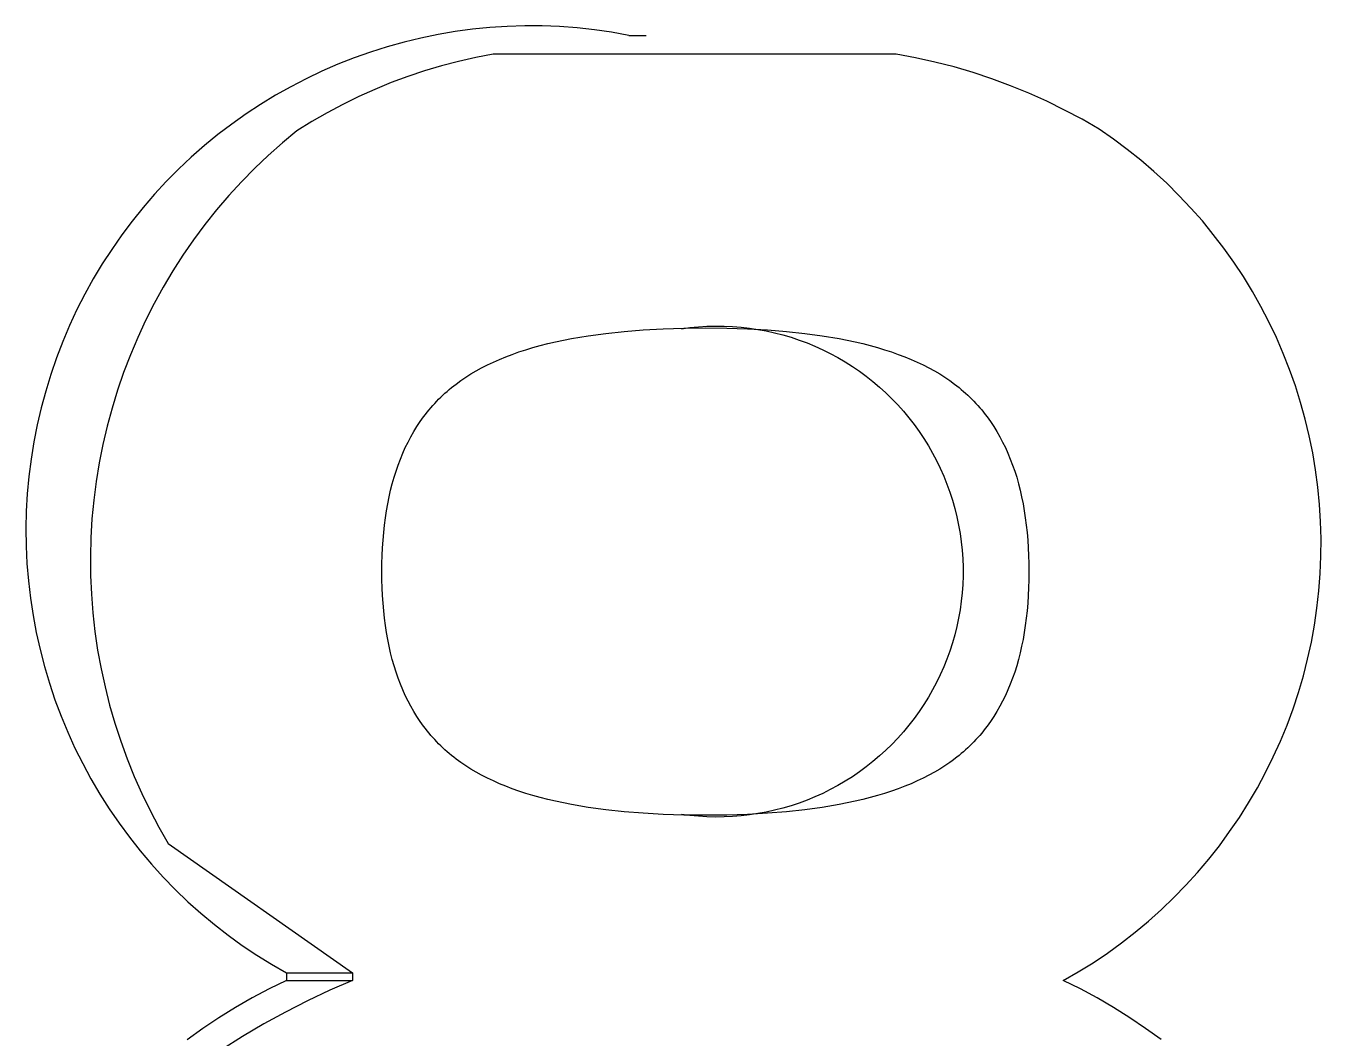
# Model space of a CAD drawing. Header units: millimetres. Extents: x -962 to 3068, y -237 to 2578.
# Drawn here: x 398.714 to 399.895, y 1936.977 to 1937.9 of the extents above; entities that cross this region are included whole.
import ezdxf

# ---------------------------------------------------------------- set-up
doc = ezdxf.new("R2010")
doc.units = ezdxf.units.MM
doc.header["$MEASUREMENT"] = 0
doc.layers.add('Utwórz2D linie widoczne', color=7, linetype='Continuous', true_color=0x000000)

msp = doc.modelspace()

# ---------------------------------------------------------------- linework, layer by layer
at = {"layer": 'Utwórz2D linie widoczne'}
for p, q in [((399.1375, 1937.8986), (399.1216, 1937.897)), ((399.1533, 1937.8996), (399.1375, 1937.8986)), ((399.1692, 1937.9001), (399.1533, 1937.8996)), ((399.1851, 1937.9), (399.1692, 1937.9001)), ((399.201, 1937.8994), (399.1851, 1937.9)), ((399.2169, 1937.8982), (399.201, 1937.8994)), ((399.2327, 1937.8965), (399.2169, 1937.8982)), ((399.0746, 1937.889), (399.0592, 1937.8853)), ((399.0902, 1937.8922), (399.0746, 1937.889)), ((399.1059, 1937.8949), (399.0902, 1937.8922)), ((399.1216, 1937.897), (399.1059, 1937.8949)), ((399.2484, 1937.8942), (399.2327, 1937.8965)), ((399.2641, 1937.8914), (399.2484, 1937.8942)), ((399.2641, 1937.8914), (399.28, 1937.8914)), ((399.0287, 1937.8762), (399.0137, 1937.8709)), ((399.0438, 1937.881), (399.0287, 1937.8762)), ((399.0592, 1937.8853), (399.0438, 1937.881)), ((399.1403, 1937.8743), (399.1245, 1937.8713)), ((399.5079, 1937.8743), (399.1403, 1937.8743)), ((399.5256, 1937.871), (399.5079, 1937.8743)), ((398.9989, 1937.8651), (398.9843, 1937.8588)), ((399.0137, 1937.8709), (398.9989, 1937.8651)), ((399.0932, 1937.8636), (399.0777, 1937.859)), ((399.1088, 1937.8677), (399.0932, 1937.8636)), ((399.1245, 1937.8713), (399.1088, 1937.8677)), ((399.5432, 1937.8671), (399.5256, 1937.871)), ((399.5607, 1937.8626), (399.5432, 1937.8671)), ((399.578, 1937.8575), (399.5607, 1937.8626)), ((398.9699, 1937.8519), (398.9558, 1937.8446)), ((398.9843, 1937.8588), (398.9699, 1937.8519)), ((399.0625, 1937.8539), (399.0474, 1937.8483)), ((399.0777, 1937.859), (399.0625, 1937.8539)), ((399.5951, 1937.8518), (399.578, 1937.8575)), ((399.612, 1937.8455), (399.5951, 1937.8518)), ((398.9558, 1937.8446), (398.942, 1937.8368)), ((399.0325, 1937.8422), (399.0178, 1937.8356)), ((399.0474, 1937.8483), (399.0325, 1937.8422)), ((399.6287, 1937.8387), (399.612, 1937.8455)), ((398.9284, 1937.8285), (398.9151, 1937.8198)), ((398.942, 1937.8368), (398.9284, 1937.8285)), ((399.0033, 1937.8285), (398.9891, 1937.8209)), ((399.0178, 1937.8356), (399.0033, 1937.8285)), ((399.6452, 1937.8313), (399.6287, 1937.8387)), ((399.6613, 1937.8233), (399.6452, 1937.8313)), ((398.9151, 1937.8198), (398.9021, 1937.8106)), ((398.9891, 1937.8209), (398.9751, 1937.8129)), ((399.6773, 1937.8149), (399.6613, 1937.8233)), ((398.9021, 1937.8106), (398.8895, 1937.801)), ((398.9614, 1937.8044), (398.9482, 1937.7934)), ((398.9751, 1937.8129), (398.9614, 1937.8044)), ((399.6929, 1937.8058), (399.6773, 1937.8149)), ((399.7059, 1937.7969), (399.6929, 1937.8058)), ((398.8895, 1937.801), (398.8772, 1937.7909)), ((398.9482, 1937.7934), (398.9354, 1937.782)), ((399.7185, 1937.7874), (399.7059, 1937.7969)), ((398.8652, 1937.7804), (398.8536, 1937.7695)), ((398.8772, 1937.7909), (398.8652, 1937.7804)), ((398.9354, 1937.782), (398.923, 1937.7702)), ((399.7309, 1937.7776), (399.7185, 1937.7874)), ((398.8536, 1937.7695), (398.8424, 1937.7582)), ((398.923, 1937.7702), (398.911, 1937.758)), ((399.7428, 1937.7673), (399.7309, 1937.7776)), ((398.8424, 1937.7582), (398.8316, 1937.7465)), ((398.911, 1937.758), (398.8994, 1937.7453)), ((399.7545, 1937.7566), (399.7428, 1937.7673)), ((399.7657, 1937.7455), (399.7545, 1937.7566)), ((398.8316, 1937.7465), (398.8212, 1937.7345)), ((398.8994, 1937.7453), (398.8883, 1937.7323)), ((399.7765, 1937.734), (399.7657, 1937.7455)), ((398.8212, 1937.7345), (398.8113, 1937.7221)), ((399.787, 1937.7222), (399.7765, 1937.734)), ((398.8113, 1937.7221), (398.8017, 1937.7094)), ((398.8883, 1937.7323), (398.8776, 1937.7189)), ((399.797, 1937.7099), (399.787, 1937.7222)), ((398.8017, 1937.7094), (398.7926, 1937.6963)), ((398.8776, 1937.7189), (398.8673, 1937.7051)), ((399.8066, 1937.6974), (399.797, 1937.7099)), ((398.8673, 1937.7051), (398.8576, 1937.691)), ((399.8157, 1937.6845), (399.8066, 1937.6974)), ((398.7926, 1937.6963), (398.784, 1937.683)), ((398.8576, 1937.691), (398.8483, 1937.6766)), ((398.784, 1937.683), (398.7758, 1937.6693)), ((398.8483, 1937.6766), (398.8395, 1937.6618)), ((399.8244, 1937.6714), (399.8157, 1937.6845)), ((398.7758, 1937.6693), (398.7681, 1937.6554)), ((398.8395, 1937.6618), (398.8313, 1937.6468)), ((399.8327, 1937.6579), (399.8244, 1937.6714)), ((398.7681, 1937.6554), (398.7609, 1937.6413)), ((399.8404, 1937.6441), (399.8327, 1937.6579)), ((398.7609, 1937.6413), (398.7542, 1937.6268)), ((398.8313, 1937.6468), (398.8235, 1937.6315)), ((399.8477, 1937.6301), (399.8404, 1937.6441)), ((398.7542, 1937.6268), (398.748, 1937.6122)), ((398.8235, 1937.6315), (398.8163, 1937.616)), ((399.3353, 1937.6261), (399.3431, 1937.6263)), ((399.3431, 1937.6263), (399.3509, 1937.6263)), ((399.8545, 1937.6159), (399.8477, 1937.6301)), ((398.8163, 1937.616), (398.8096, 1937.6002)), ((399.2044, 1937.6135), (399.2117, 1937.6149)), ((399.2117, 1937.6149), (399.227, 1937.6175)), ((399.227, 1937.6175), (399.243, 1937.6197)), ((399.243, 1937.6197), (399.2597, 1937.6215)), ((399.2597, 1937.6215), (399.2772, 1937.6229)), ((399.2772, 1937.6229), (399.2953, 1937.6239)), ((399.2953, 1937.6239), (399.3142, 1937.6245)), ((399.3121, 1937.6239), (399.3198, 1937.6249)), ((399.3142, 1937.6245), (399.3338, 1937.6247)), ((399.3198, 1937.6249), (399.3276, 1937.6257)), ((399.3276, 1937.6257), (399.3353, 1937.6261)), ((399.3338, 1937.6247), (399.3534, 1937.6245)), ((399.3509, 1937.6263), (399.3586, 1937.6259)), ((399.3534, 1937.6245), (399.3722, 1937.6239)), ((399.3586, 1937.6259), (399.3664, 1937.6253)), ((399.3664, 1937.6253), (399.3741, 1937.6244)), ((399.3722, 1937.6239), (399.3904, 1937.6229)), ((399.3741, 1937.6244), (399.3818, 1937.6233)), ((399.3818, 1937.6233), (399.3894, 1937.6219)), ((399.3894, 1937.6219), (399.397, 1937.6202)), ((399.3904, 1937.6229), (399.4078, 1937.6215)), ((399.397, 1937.6202), (399.4045, 1937.6183)), ((399.4045, 1937.6183), (399.412, 1937.6161)), ((399.4078, 1937.6215), (399.4245, 1937.6197)), ((399.412, 1937.6161), (399.4193, 1937.6136)), ((399.4245, 1937.6197), (399.4405, 1937.6175)), ((399.4405, 1937.6175), (399.4558, 1937.6149)), ((399.4558, 1937.6149), (399.4632, 1937.6135)), ((399.8608, 1937.6014), (399.8545, 1937.6159)), ((398.748, 1937.6122), (398.7423, 1937.5974)), ((399.1578, 1937.6005), (399.1639, 1937.6027)), ((399.1639, 1937.6027), (399.1702, 1937.6047)), ((399.1702, 1937.6047), (399.1767, 1937.6067)), ((399.1767, 1937.6067), (399.1833, 1937.6085)), ((399.1833, 1937.6085), (399.1902, 1937.6103)), ((399.1902, 1937.6103), (399.1972, 1937.6119)), ((399.1972, 1937.6119), (399.2044, 1937.6135)), ((399.4193, 1937.6136), (399.4266, 1937.6109)), ((399.4266, 1937.6109), (399.4338, 1937.6079)), ((399.4338, 1937.6079), (399.4409, 1937.6047)), ((399.4409, 1937.6047), (399.4478, 1937.6013)), ((399.4632, 1937.6135), (399.4704, 1937.6119)), ((399.4704, 1937.6119), (399.4774, 1937.6103)), ((399.4774, 1937.6103), (399.4842, 1937.6085)), ((399.4842, 1937.6085), (399.4909, 1937.6067)), ((399.4909, 1937.6067), (399.4973, 1937.6047)), ((399.4973, 1937.6047), (399.5036, 1937.6027)), ((399.5036, 1937.6027), (399.5098, 1937.6005)), ((398.7423, 1937.5974), (398.7371, 1937.5823)), ((398.8096, 1937.6002), (398.8035, 1937.5841)), ((399.1299, 1937.5883), (399.1352, 1937.5909)), ((399.1352, 1937.5909), (399.1406, 1937.5935)), ((399.1406, 1937.5935), (399.1461, 1937.5959)), ((399.1461, 1937.5959), (399.1519, 1937.5983)), ((399.1519, 1937.5983), (399.1578, 1937.6005)), ((399.4478, 1937.6013), (399.4547, 1937.5976)), ((399.4547, 1937.5976), (399.4614, 1937.5937)), ((399.4614, 1937.5937), (399.4679, 1937.5895)), ((399.5098, 1937.6005), (399.5157, 1937.5983)), ((399.5157, 1937.5983), (399.5214, 1937.5959)), ((399.5214, 1937.5959), (399.527, 1937.5935)), ((399.527, 1937.5935), (399.5324, 1937.5909)), ((399.5324, 1937.5909), (399.5376, 1937.5883)), ((399.8666, 1937.5867), (399.8608, 1937.6014)), ((398.7371, 1937.5823), (398.7324, 1937.5671)), ((398.8035, 1937.5841), (398.7979, 1937.5679)), ((399.1109, 1937.5767), (399.1154, 1937.5797)), ((399.1154, 1937.5797), (399.1201, 1937.5827)), ((399.1201, 1937.5827), (399.1249, 1937.5855)), ((399.1249, 1937.5855), (399.1299, 1937.5883)), ((399.4679, 1937.5895), (399.4744, 1937.5851)), ((399.4744, 1937.5851), (399.4806, 1937.5805)), ((399.4806, 1937.5805), (399.4867, 1937.5757)), ((399.5376, 1937.5883), (399.5427, 1937.5855)), ((399.5427, 1937.5855), (399.5475, 1937.5827)), ((399.5475, 1937.5827), (399.5522, 1937.5797)), ((399.5522, 1937.5797), (399.5567, 1937.5767)), ((399.8718, 1937.5718), (399.8666, 1937.5867)), ((398.7979, 1937.5679), (398.7929, 1937.5515)), ((399.0984, 1937.5668), (399.1004, 1937.5686)), ((399.1004, 1937.5686), (399.1024, 1937.5703)), ((399.1024, 1937.5703), (399.1045, 1937.5719)), ((399.1045, 1937.5719), (399.1066, 1937.5735)), ((399.1066, 1937.5735), (399.1109, 1937.5767)), ((399.4867, 1937.5757), (399.4926, 1937.5707)), ((399.4926, 1937.5707), (399.4984, 1937.5655)), ((399.5567, 1937.5767), (399.561, 1937.5735)), ((399.561, 1937.5735), (399.5631, 1937.5719)), ((399.5631, 1937.5719), (399.5652, 1937.5703)), ((399.5652, 1937.5703), (399.5672, 1937.5686)), ((399.5672, 1937.5686), (399.5692, 1937.5668)), ((399.8766, 1937.5567), (399.8718, 1937.5718)), ((398.7324, 1937.5671), (398.7283, 1937.5518)), ((399.0853, 1937.5538), (399.0871, 1937.5558)), ((399.0871, 1937.5558), (399.0889, 1937.5577)), ((399.0889, 1937.5577), (399.0907, 1937.5596)), ((399.0907, 1937.5596), (399.0926, 1937.5615)), ((399.0926, 1937.5615), (399.0945, 1937.5633)), ((399.0945, 1937.5633), (399.0964, 1937.5651)), ((399.0964, 1937.5651), (399.0984, 1937.5668)), ((399.4984, 1937.5655), (399.5039, 1937.56)), ((399.5039, 1937.56), (399.5093, 1937.5544)), ((399.5692, 1937.5668), (399.5712, 1937.5651)), ((399.5712, 1937.5651), (399.5731, 1937.5633)), ((399.5731, 1937.5633), (399.575, 1937.5615)), ((399.575, 1937.5615), (399.5769, 1937.5596)), ((399.5769, 1937.5596), (399.5787, 1937.5577)), ((399.5787, 1937.5577), (399.5805, 1937.5558)), ((399.5805, 1937.5558), (399.5823, 1937.5538)), ((399.8808, 1937.5415), (399.8766, 1937.5567)), ((398.7283, 1937.5518), (398.7247, 1937.5363)), ((398.7929, 1937.5515), (398.7884, 1937.535)), ((399.077, 1937.5436), (399.0786, 1937.5457)), ((399.0786, 1937.5457), (399.0802, 1937.5478)), ((399.0802, 1937.5478), (399.0819, 1937.5498)), ((399.0819, 1937.5498), (399.0836, 1937.5519)), ((399.0836, 1937.5519), (399.0853, 1937.5538)), ((399.5093, 1937.5544), (399.5145, 1937.5486)), ((399.5145, 1937.5486), (399.5195, 1937.5427)), ((399.5823, 1937.5538), (399.584, 1937.5519)), ((399.584, 1937.5519), (399.5858, 1937.5498)), ((399.5858, 1937.5498), (399.5874, 1937.5478)), ((399.5874, 1937.5478), (399.5891, 1937.5457)), ((399.5891, 1937.5457), (399.5907, 1937.5436)), ((398.7247, 1937.5363), (398.7216, 1937.5207)), ((398.7884, 1937.535), (398.7845, 1937.5183)), ((399.0681, 1937.5301), (399.0709, 1937.5347)), ((399.0709, 1937.5347), (399.0739, 1937.5392)), ((399.0739, 1937.5392), (399.077, 1937.5436)), ((399.5195, 1937.5427), (399.5242, 1937.5365)), ((399.5242, 1937.5365), (399.5288, 1937.5302)), ((399.5907, 1937.5436), (399.5938, 1937.5392)), ((399.5938, 1937.5392), (399.5968, 1937.5347)), ((399.5968, 1937.5347), (399.5996, 1937.5301)), ((399.8845, 1937.5262), (399.8808, 1937.5415)), ((398.7216, 1937.5207), (398.7191, 1937.505)), ((399.0603, 1937.5155), (399.0628, 1937.5205)), ((399.0628, 1937.5205), (399.0653, 1937.5254)), ((399.0653, 1937.5254), (399.0681, 1937.5301)), ((399.5288, 1937.5302), (399.5331, 1937.5238)), ((399.5331, 1937.5238), (399.5372, 1937.5172)), ((399.5996, 1937.5301), (399.6023, 1937.5254)), ((399.6023, 1937.5254), (399.6049, 1937.5205)), ((399.6049, 1937.5205), (399.6074, 1937.5155)), ((399.8876, 1937.5107), (399.8845, 1937.5262)), ((398.7845, 1937.5183), (398.7811, 1937.5015)), ((399.0558, 1937.505), (399.058, 1937.5103)), ((399.058, 1937.5103), (399.0603, 1937.5155)), ((399.5372, 1937.5172), (399.541, 1937.5104)), ((399.541, 1937.5104), (399.5447, 1937.5036)), ((399.6074, 1937.5155), (399.6097, 1937.5103)), ((399.6097, 1937.5103), (399.6119, 1937.505)), ((399.8902, 1937.4951), (399.8876, 1937.5107)), ((398.7191, 1937.505), (398.7171, 1937.4892)), ((398.7811, 1937.5015), (398.7784, 1937.4845)), ((399.0519, 1937.494), (399.0538, 1937.4996)), ((399.0538, 1937.4996), (399.0558, 1937.505)), ((399.5447, 1937.5036), (399.5481, 1937.4966)), ((399.5481, 1937.4966), (399.5512, 1937.4895)), ((399.6119, 1937.505), (399.6139, 1937.4996)), ((399.6139, 1937.4996), (399.6159, 1937.494)), ((398.7171, 1937.4892), (398.7156, 1937.4734)), ((399.0484, 1937.4825), (399.0501, 1937.4884)), ((399.0501, 1937.4884), (399.0519, 1937.494)), ((399.5512, 1937.4895), (399.5541, 1937.4823)), ((399.6159, 1937.494), (399.6177, 1937.4884)), ((399.6177, 1937.4884), (399.6193, 1937.4825)), ((399.8923, 1937.4795), (399.8902, 1937.4951)), ((398.7156, 1937.4734), (398.7147, 1937.4575)), ((398.7784, 1937.4845), (398.7762, 1937.4675)), ((399.0455, 1937.4705), (399.0469, 1937.4766)), ((399.0469, 1937.4766), (399.0484, 1937.4825)), ((399.5541, 1937.4823), (399.5567, 1937.475)), ((399.5567, 1937.475), (399.5591, 1937.4676)), ((399.6193, 1937.4825), (399.6208, 1937.4766)), ((399.6208, 1937.4766), (399.6222, 1937.4705)), ((399.8938, 1937.4637), (399.8923, 1937.4795)), ((398.7762, 1937.4675), (398.7746, 1937.4504)), ((399.0431, 1937.4579), (399.0443, 1937.4643)), ((399.0443, 1937.4643), (399.0455, 1937.4705)), ((399.5591, 1937.4676), (399.5612, 1937.4601)), ((399.6222, 1937.4705), (399.6235, 1937.4643)), ((399.6235, 1937.4643), (399.6246, 1937.4579)), ((399.8948, 1937.448), (399.8938, 1937.4637)), ((398.7147, 1937.4575), (398.7144, 1937.4416)), ((398.7746, 1937.4504), (398.7736, 1937.4333)), ((399.0413, 1937.4448), (399.0422, 1937.4514)), ((399.0422, 1937.4514), (399.0431, 1937.4579)), ((399.5612, 1937.4601), (399.5631, 1937.4525)), ((399.5631, 1937.4525), (399.5647, 1937.4449)), ((399.6246, 1937.4579), (399.6256, 1937.4514)), ((399.6256, 1937.4514), (399.6265, 1937.4448)), ((398.7144, 1937.4416), (398.7146, 1937.4257)), ((399.04, 1937.4312), (399.0406, 1937.4381)), ((399.0406, 1937.4381), (399.0413, 1937.4448)), ((399.5647, 1937.4449), (399.5661, 1937.4373)), ((399.6265, 1937.4448), (399.6272, 1937.4381)), ((399.6272, 1937.4381), (399.6278, 1937.4312)), ((399.8953, 1937.4322), (399.8948, 1937.448)), ((398.7146, 1937.4257), (398.7153, 1937.4098)), ((398.7736, 1937.4333), (398.7732, 1937.4162)), ((399.0395, 1937.4242), (399.04, 1937.4312)), ((399.5661, 1937.4373), (399.5671, 1937.4296)), ((399.5671, 1937.4296), (399.5679, 1937.4219)), ((399.6278, 1937.4312), (399.6283, 1937.4242)), ((399.8951, 1937.4164), (399.8953, 1937.4322)), ((398.7732, 1937.4162), (398.7733, 1937.399)), ((399.039, 1937.4097), (399.0392, 1937.417)), ((399.0392, 1937.417), (399.0395, 1937.4242)), ((399.5679, 1937.4219), (399.5685, 1937.4141)), ((399.5685, 1937.4141), (399.5688, 1937.4064)), ((399.6283, 1937.4242), (399.6286, 1937.417)), ((399.6286, 1937.417), (399.6288, 1937.4097)), ((399.8945, 1937.4006), (399.8951, 1937.4164)), ((398.7153, 1937.4098), (398.7166, 1937.394)), ((399.0389, 1937.4023), (399.039, 1937.4097)), ((399.039, 1937.3949), (399.0389, 1937.4023)), ((399.5688, 1937.4064), (399.5688, 1937.3986)), ((399.6288, 1937.4097), (399.6289, 1937.4023)), ((399.6289, 1937.4023), (399.6288, 1937.3949)), ((398.7166, 1937.394), (398.7185, 1937.3782)), ((398.7733, 1937.399), (398.7741, 1937.3819)), ((399.0392, 1937.3876), (399.039, 1937.3949)), ((399.5685, 1937.3908), (399.5679, 1937.3831)), ((399.5688, 1937.3986), (399.5685, 1937.3908)), ((399.6288, 1937.3949), (399.6286, 1937.3876)), ((399.8933, 1937.3849), (399.8945, 1937.4006)), ((398.7741, 1937.3819), (398.7754, 1937.3648)), ((399.0395, 1937.3805), (399.0392, 1937.3876)), ((399.04, 1937.3735), (399.0395, 1937.3805)), ((399.5679, 1937.3831), (399.5671, 1937.3754)), ((399.6283, 1937.3805), (399.6278, 1937.3735)), ((399.6286, 1937.3876), (399.6283, 1937.3805)), ((399.8915, 1937.3692), (399.8933, 1937.3849)), ((398.7185, 1937.3782), (398.7209, 1937.3624)), ((399.0406, 1937.3667), (399.04, 1937.3735)), ((399.0413, 1937.3599), (399.0406, 1937.3667)), ((399.5661, 1937.3677), (399.5647, 1937.36)), ((399.5671, 1937.3754), (399.5661, 1937.3677)), ((399.6272, 1937.3667), (399.6265, 1937.3599)), ((399.6278, 1937.3735), (399.6272, 1937.3667)), ((399.8892, 1937.3536), (399.8915, 1937.3692)), ((398.7209, 1937.3624), (398.7238, 1937.3468)), ((398.7754, 1937.3648), (398.7773, 1937.3478)), ((399.0422, 1937.3533), (399.0413, 1937.3599)), ((399.5647, 1937.36), (399.5631, 1937.3524)), ((399.6265, 1937.3599), (399.6256, 1937.3533)), ((398.7238, 1937.3468), (398.7273, 1937.3313)), ((398.7773, 1937.3478), (398.7798, 1937.3308)), ((399.0431, 1937.3468), (399.0422, 1937.3533)), ((399.0443, 1937.3405), (399.0431, 1937.3468)), ((399.5612, 1937.3449), (399.5591, 1937.3374)), ((399.5631, 1937.3524), (399.5612, 1937.3449)), ((399.6246, 1937.3468), (399.6235, 1937.3405)), ((399.6256, 1937.3533), (399.6246, 1937.3468)), ((399.8864, 1937.338), (399.8892, 1937.3536)), ((398.7273, 1937.3313), (398.7313, 1937.3159)), ((399.0455, 1937.3343), (399.0443, 1937.3405)), ((399.0469, 1937.3282), (399.0455, 1937.3343)), ((399.5591, 1937.3374), (399.5567, 1937.33)), ((399.6222, 1937.3343), (399.6208, 1937.3282)), ((399.6235, 1937.3405), (399.6222, 1937.3343)), ((399.883, 1937.3226), (399.8864, 1937.338)), ((398.7798, 1937.3308), (398.7829, 1937.3139)), ((399.0484, 1937.3223), (399.0469, 1937.3282)), ((399.0501, 1937.3165), (399.0484, 1937.3223)), ((399.5541, 1937.3227), (399.5512, 1937.3155)), ((399.5567, 1937.33), (399.5541, 1937.3227)), ((399.6193, 1937.3223), (399.6177, 1937.3165)), ((399.6208, 1937.3282), (399.6193, 1937.3223)), ((399.8791, 1937.3073), (399.883, 1937.3226)), ((398.7313, 1937.3159), (398.7358, 1937.3007)), ((398.7829, 1937.3139), (398.7865, 1937.2972)), ((399.0519, 1937.3108), (399.0501, 1937.3165)), ((399.0538, 1937.3053), (399.0519, 1937.3108)), ((399.5481, 1937.3084), (399.5447, 1937.3014)), ((399.5512, 1937.3155), (399.5481, 1937.3084)), ((399.6159, 1937.3108), (399.6139, 1937.3053)), ((399.6177, 1937.3165), (399.6159, 1937.3108)), ((398.7358, 1937.3007), (398.7409, 1937.2856)), ((398.7865, 1937.2972), (398.7907, 1937.2805)), ((399.0558, 1937.2999), (399.0538, 1937.3053)), ((399.058, 1937.2946), (399.0558, 1937.2999)), ((399.5447, 1937.3014), (399.541, 1937.2945)), ((399.6119, 1937.2999), (399.6097, 1937.2946)), ((399.6139, 1937.3053), (399.6119, 1937.2999)), ((399.8746, 1937.2922), (399.8791, 1937.3073)), ((398.7409, 1937.2856), (398.7464, 1937.2707)), ((399.0603, 1937.2894), (399.058, 1937.2946)), ((399.0628, 1937.2844), (399.0603, 1937.2894)), ((399.0653, 1937.2796), (399.0628, 1937.2844)), ((399.5372, 1937.2878), (399.5331, 1937.2812)), ((399.541, 1937.2945), (399.5372, 1937.2878)), ((399.6049, 1937.2844), (399.6023, 1937.2796)), ((399.6074, 1937.2894), (399.6049, 1937.2844)), ((399.6097, 1937.2946), (399.6074, 1937.2894)), ((399.8697, 1937.2772), (399.8746, 1937.2922)), ((398.7907, 1937.2805), (398.7955, 1937.2641)), ((399.0681, 1937.2748), (399.0653, 1937.2796)), ((399.0709, 1937.2702), (399.0681, 1937.2748)), ((399.5288, 1937.2747), (399.5242, 1937.2684)), ((399.5331, 1937.2812), (399.5288, 1937.2747)), ((399.5996, 1937.2748), (399.5968, 1937.2702)), ((399.6023, 1937.2796), (399.5996, 1937.2748)), ((399.8642, 1937.2624), (399.8697, 1937.2772)), ((398.7464, 1937.2707), (398.7525, 1937.256)), ((398.7955, 1937.2641), (398.8008, 1937.2478)), ((399.0739, 1937.2657), (399.0709, 1937.2702)), ((399.077, 1937.2614), (399.0739, 1937.2657)), ((399.0786, 1937.2593), (399.077, 1937.2614)), ((399.5195, 1937.2623), (399.5145, 1937.2563)), ((399.5242, 1937.2684), (399.5195, 1937.2623)), ((399.5907, 1937.2614), (399.5891, 1937.2593)), ((399.5938, 1937.2657), (399.5907, 1937.2614)), ((399.5968, 1937.2702), (399.5938, 1937.2657)), ((399.8582, 1937.2478), (399.8642, 1937.2624)), ((398.7525, 1937.256), (398.7591, 1937.2415)), ((399.0802, 1937.2572), (399.0786, 1937.2593)), ((399.0819, 1937.2551), (399.0802, 1937.2572)), ((399.0836, 1937.2531), (399.0819, 1937.2551)), ((399.0853, 1937.2511), (399.0836, 1937.2531)), ((399.0871, 1937.2492), (399.0853, 1937.2511)), ((399.0889, 1937.2473), (399.0871, 1937.2492)), ((399.5093, 1937.2505), (399.5039, 1937.2449)), ((399.5145, 1937.2563), (399.5093, 1937.2505)), ((399.5805, 1937.2492), (399.5787, 1937.2473)), ((399.5823, 1937.2511), (399.5805, 1937.2492)), ((399.584, 1937.2531), (399.5823, 1937.2511)), ((399.5858, 1937.2551), (399.584, 1937.2531)), ((399.5874, 1937.2572), (399.5858, 1937.2551)), ((399.5891, 1937.2593), (399.5874, 1937.2572)), ((398.7591, 1937.2415), (398.7662, 1937.2273)), ((398.8008, 1937.2478), (398.8067, 1937.2316)), ((399.0907, 1937.2454), (399.0889, 1937.2473)), ((399.0926, 1937.2435), (399.0907, 1937.2454)), ((399.0945, 1937.2417), (399.0926, 1937.2435)), ((399.0964, 1937.2399), (399.0945, 1937.2417)), ((399.0984, 1937.2382), (399.0964, 1937.2399)), ((399.1004, 1937.2364), (399.0984, 1937.2382)), ((399.4984, 1937.2395), (399.4926, 1937.2343)), ((399.5039, 1937.2449), (399.4984, 1937.2395)), ((399.5692, 1937.2382), (399.5672, 1937.2364)), ((399.5712, 1937.2399), (399.5692, 1937.2382)), ((399.5731, 1937.2417), (399.5712, 1937.2399)), ((399.575, 1937.2435), (399.5731, 1937.2417)), ((399.5769, 1937.2454), (399.575, 1937.2435)), ((399.5787, 1937.2473), (399.5769, 1937.2454)), ((399.8517, 1937.2334), (399.8582, 1937.2478)), ((398.7662, 1937.2273), (398.7737, 1937.2133)), ((398.8067, 1937.2316), (398.8131, 1937.2157)), ((399.1024, 1937.2348), (399.1004, 1937.2364)), ((399.1045, 1937.2331), (399.1024, 1937.2348)), ((399.1066, 1937.2315), (399.1045, 1937.2331)), ((399.1087, 1937.2299), (399.1066, 1937.2315)), ((399.1109, 1937.2283), (399.1087, 1937.2299)), ((399.1154, 1937.2253), (399.1109, 1937.2283)), ((399.1201, 1937.2223), (399.1154, 1937.2253)), ((399.4867, 1937.2292), (399.4806, 1937.2244)), ((399.4926, 1937.2343), (399.4867, 1937.2292)), ((399.5522, 1937.2253), (399.5475, 1937.2223)), ((399.5567, 1937.2283), (399.5522, 1937.2253)), ((399.5589, 1937.2299), (399.5567, 1937.2283)), ((399.5631, 1937.2331), (399.5589, 1937.2299)), ((399.5652, 1937.2348), (399.5631, 1937.2331)), ((399.5672, 1937.2364), (399.5652, 1937.2348)), ((399.8447, 1937.2192), (399.8517, 1937.2334)), ((398.7737, 1937.2133), (398.7818, 1937.1996)), ((398.8131, 1937.2157), (398.8201, 1937.2001)), ((399.1249, 1937.2195), (399.1201, 1937.2223)), ((399.1299, 1937.2167), (399.1249, 1937.2195)), ((399.1352, 1937.2141), (399.1299, 1937.2167)), ((399.1406, 1937.2115), (399.1352, 1937.2141)), ((399.4679, 1937.2154), (399.4614, 1937.2113)), ((399.4744, 1937.2198), (399.4679, 1937.2154)), ((399.4806, 1937.2244), (399.4744, 1937.2198)), ((399.5324, 1937.2141), (399.527, 1937.2115)), ((399.5376, 1937.2167), (399.5324, 1937.2141)), ((399.5427, 1937.2195), (399.5376, 1937.2167)), ((399.5475, 1937.2223), (399.5427, 1937.2195)), ((399.8372, 1937.2053), (399.8447, 1937.2192)), ((399.1461, 1937.209), (399.1406, 1937.2115)), ((399.1519, 1937.2067), (399.1461, 1937.209)), ((399.1578, 1937.2044), (399.1519, 1937.2067)), ((399.1639, 1937.2023), (399.1578, 1937.2044)), ((399.1702, 1937.2002), (399.1639, 1937.2023)), ((399.4478, 1937.2037), (399.4409, 1937.2002)), ((399.4547, 1937.2074), (399.4478, 1937.2037)), ((399.4614, 1937.2113), (399.4547, 1937.2074)), ((399.5036, 1937.2023), (399.4973, 1937.2002)), ((399.5098, 1937.2044), (399.5036, 1937.2023)), ((399.5157, 1937.2067), (399.5098, 1937.2044)), ((399.5214, 1937.209), (399.5157, 1937.2067)), ((399.527, 1937.2115), (399.5214, 1937.209)), ((399.8292, 1937.1917), (399.8372, 1937.2053)), ((398.7818, 1937.1996), (398.7903, 1937.1862)), ((398.8201, 1937.2001), (398.8276, 1937.1847)), ((399.1767, 1937.1983), (399.1702, 1937.2002)), ((399.1833, 1937.1964), (399.1767, 1937.1983)), ((399.1902, 1937.1947), (399.1833, 1937.1964)), ((399.1972, 1937.193), (399.1902, 1937.1947)), ((399.2044, 1937.1915), (399.1972, 1937.193)), ((399.2117, 1937.19), (399.2044, 1937.1915)), ((399.227, 1937.1874), (399.2117, 1937.19)), ((399.4193, 1937.1913), (399.412, 1937.1889)), ((399.4266, 1937.1941), (399.4193, 1937.1913)), ((399.4338, 1937.197), (399.4266, 1937.1941)), ((399.4409, 1937.2002), (399.4338, 1937.197)), ((399.4558, 1937.19), (399.4405, 1937.1874)), ((399.4632, 1937.1915), (399.4558, 1937.19)), ((399.4704, 1937.193), (399.4632, 1937.1915)), ((399.4774, 1937.1947), (399.4704, 1937.193)), ((399.4842, 1937.1964), (399.4774, 1937.1947)), ((399.4909, 1937.1983), (399.4842, 1937.1964)), ((399.4973, 1937.2002), (399.4909, 1937.1983)), ((399.8208, 1937.1783), (399.8292, 1937.1917)), ((398.7903, 1937.1862), (398.7993, 1937.173)), ((398.8276, 1937.1847), (398.8356, 1937.1695)), ((399.243, 1937.1852), (399.227, 1937.1874)), ((399.2597, 1937.1834), (399.243, 1937.1852)), ((399.2772, 1937.182), (399.2597, 1937.1834)), ((399.2953, 1937.181), (399.2772, 1937.182)), ((399.3142, 1937.1804), (399.2953, 1937.181)), ((399.3198, 1937.18), (399.3121, 1937.181)), ((399.3338, 1937.1802), (399.3142, 1937.1804)), ((399.3276, 1937.1793), (399.3198, 1937.18)), ((399.3353, 1937.1788), (399.3276, 1937.1793)), ((399.3534, 1937.1804), (399.3338, 1937.1802)), ((399.3431, 1937.1786), (399.3353, 1937.1788)), ((399.3509, 1937.1787), (399.3431, 1937.1786)), ((399.3586, 1937.179), (399.3509, 1937.1787)), ((399.3722, 1937.181), (399.3534, 1937.1804)), ((399.3664, 1937.1796), (399.3586, 1937.179)), ((399.3741, 1937.1805), (399.3664, 1937.1796)), ((399.3904, 1937.182), (399.3722, 1937.181)), ((399.3818, 1937.1817), (399.3741, 1937.1805)), ((399.3894, 1937.1831), (399.3818, 1937.1817)), ((399.397, 1937.1848), (399.3894, 1937.1831)), ((399.4078, 1937.1834), (399.3904, 1937.182)), ((399.4045, 1937.1867), (399.397, 1937.1848)), ((399.412, 1937.1889), (399.4045, 1937.1867)), ((399.4245, 1937.1852), (399.4078, 1937.1834)), ((399.4405, 1937.1874), (399.4245, 1937.1852)), ((399.8119, 1937.1653), (399.8208, 1937.1783)), ((398.7993, 1937.173), (398.8087, 1937.1602)), ((398.8356, 1937.1695), (398.8442, 1937.1546)), ((398.8087, 1937.1602), (398.8186, 1937.1477)), ((398.8442, 1937.1546), (399.0122, 1937.0364)), ((399.8026, 1937.1525), (399.8119, 1937.1653)), ((398.8186, 1937.1477), (398.8289, 1937.1356)), ((399.7928, 1937.1401), (399.8026, 1937.1525)), ((398.8289, 1937.1356), (398.8396, 1937.1238)), ((399.7826, 1937.1281), (399.7928, 1937.1401)), ((398.8396, 1937.1238), (398.8506, 1937.1124)), ((399.772, 1937.1164), (399.7826, 1937.1281)), ((398.8506, 1937.1124), (398.8621, 1937.1014)), ((399.761, 1937.1051), (399.772, 1937.1164)), ((398.8621, 1937.1014), (398.874, 1937.0908)), ((399.7496, 1937.0942), (399.761, 1937.1051)), ((398.874, 1937.0908), (398.8862, 1937.0807)), ((399.7257, 1937.0735), (399.7378, 1937.0836)), ((399.7378, 1937.0836), (399.7496, 1937.0942)), ((398.8862, 1937.0807), (398.8988, 1937.0709)), ((399.7132, 1937.0638), (399.7257, 1937.0735)), ((398.8988, 1937.0709), (398.9117, 1937.0616)), ((398.9117, 1937.0616), (398.9249, 1937.0527)), ((399.7004, 1937.0546), (399.7132, 1937.0638)), ((398.9249, 1937.0527), (398.9384, 1937.0443)), ((399.6873, 1937.0458), (399.7004, 1937.0546)), ((398.9384, 1937.0443), (398.9521, 1937.0364)), ((398.9521, 1937.0364), (399.0122, 1937.0364)), ((398.9521, 1937.0364), (398.9521, 1937.0296)), ((399.0122, 1937.0364), (399.0122, 1937.0296)), ((399.6602, 1937.0296), (399.6739, 1937.0375)), ((399.6739, 1937.0375), (399.6873, 1937.0458)), ((398.9521, 1937.0296), (398.9363, 1937.0219)), ((398.9521, 1937.0296), (399.0122, 1937.0296)), ((399.0122, 1937.0296), (398.9915, 1937.0206)), ((399.6758, 1937.0219), (399.6602, 1937.0296)), ((398.9207, 1937.0137), (398.9054, 1937.0049)), ((398.9363, 1937.0219), (398.9207, 1937.0137)), ((398.9915, 1937.0206), (398.9711, 1937.011)), ((399.6911, 1937.0137), (399.6758, 1937.0219)), ((399.7061, 1937.0049), (399.6911, 1937.0137)), ((398.9054, 1937.0049), (398.8904, 1936.9956)), ((398.951, 1937.0008), (398.9312, 1936.9899)), ((398.9711, 1937.011), (398.951, 1937.0008)), ((399.7209, 1936.9956), (399.7061, 1937.0049)), ((398.8904, 1936.9956), (398.8757, 1936.9858)), ((398.9312, 1936.9899), (398.9118, 1936.9785)), ((399.7352, 1936.9859), (399.7209, 1936.9956)), ((398.8757, 1936.9858), (398.8614, 1936.9755)), ((398.9118, 1936.9785), (398.8927, 1936.9664)), ((399.7493, 1936.9756), (399.7352, 1936.9859))]:
    msp.add_line(p, q, dxfattribs=at)

doc.saveas('drawing.dxf')
